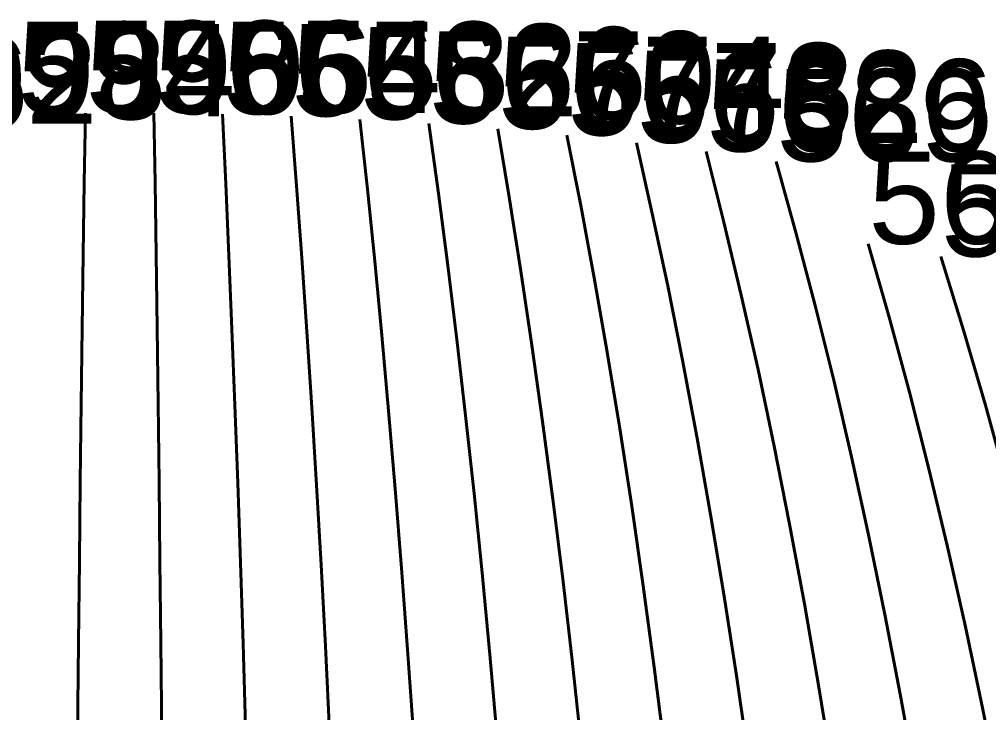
# Model space of a CAD drawing. Extents: x -25.3 to 28.3, y -25.5 to 26.5.
# Drawn here: x -1.09 to 9.4, y 19 to 26.51 of the extents above; entities that cross this region are included whole.
import ezdxf

# ---------------------------------------------------------------- set-up
doc = ezdxf.new("R2010")
doc.units = 0
doc.header["$MEASUREMENT"] = 0
doc.layers.add('Errors', color=12, linetype='CONTINUOUS')
doc.layers.add('UpperTendons', color=123, linetype='CONTINUOUS', lineweight=40)
doc.styles.get("Standard").update_dxf_attribs({"font": 'arial.ttf', "width": 40, "oblique": 50})

msp = doc.modelspace()

# ---------------------------------------------------------------- linework, layer by layer
at = {"layer": 'UpperTendons'}
for p, q in [((-0.38268, 24.74325, 25.03328), (-0.37094, 25.49696, 24.26535)), ((0.38268, 24.74325, 25.03328), (0.37094, 25.49696, 24.26535)), ((1.14822, 24.73154, 25.02144), (1.11303, 25.48563, 24.25457)), ((1.91427, 24.70809, 24.99772), (1.8557, 25.46292, 24.23296)), ((2.68118, 24.67282, 24.96203), (2.59938, 25.42876, 24.20045)), ((3.44928, 24.62562, 24.91428), (3.34443, 25.38302, 24.15692)), ((4.21891, 24.56633, 24.8543), (4.09125, 25.32556, 24.10223)), ((4.99038, 24.49477, 24.7819), (4.84021, 25.25616, 24.03619)), ((5.764, 24.4107, 24.69684), (5.59169, 25.1746, 23.95856)), ((6.54006, 24.31386, 24.59886), (6.34604, 25.08057, 23.86908)), ((7.31886, 24.20392, 24.48764), (7.1036, 24.97376, 23.76742)), ((-0.39406, 23.96641, 25.77781), (-0.38268, 24.74325, 25.03328)), ((0.39406, 23.96641, 25.77781), (0.38268, 24.74325, 25.03328)), ((1.18233, 23.95439, 25.76488), (1.14822, 24.73154, 25.02144)), ((1.97103, 23.93031, 25.73898), (1.91427, 24.70809, 24.99772)), ((2.76045, 23.8941, 25.70004), (2.68118, 24.67282, 24.96203)), ((3.55085, 23.84566, 25.64793), (3.44928, 24.62562, 24.91428)), ((4.34252, 23.78483, 25.5825), (4.21891, 24.56633, 24.8543)), ((5.1357, 23.71144, 25.50357), (4.99038, 24.49477, 24.7819)), ((5.93065, 23.62528, 25.41089), (5.764, 24.4107, 24.69684)), ((6.72759, 23.52609, 25.3042), (6.54006, 24.31386, 24.59886)), ((7.52674, 23.41357, 25.18319), (7.31886, 24.20392, 24.48764)), ((8.32828, 23.28741, 25.04748), (8.10063, 24.08055, 24.36282)), ((-0.40508, 23.16719, 26.49825), (-0.39406, 23.96641, 25.77781)), ((0.40508, 23.16719, 26.49825), (0.39406, 23.96641, 25.77781)), ((1.21534, 23.15491, 26.4842), (1.18233, 23.95439, 25.76488)), ((2.02595, 23.13032, 26.45607), (1.97103, 23.93031, 25.73898)), ((9.13237, 23.14722, 24.89671), (8.88561, 23.94334, 24.224)), ((2.83711, 23.09335, 26.41379), (2.76045, 23.8941, 25.70004)), ((3.64905, 23.0439, 26.35722), (3.55085, 23.84566, 25.64793)), ((4.46197, 22.98183, 26.28624), (4.34252, 23.78483, 25.5825)), ((5.27607, 22.90699, 26.20063), (5.1357, 23.71144, 25.50357)), ((6.09152, 22.81916, 26.10018), (5.93065, 23.62528, 25.41089)), ((6.90849, 22.71812, 25.98461), (6.72759, 23.52609, 25.3042)), ((7.72712, 22.60359, 25.85361), (7.52674, 23.41357, 25.18319)), ((8.54752, 22.47528, 25.70685), (8.32828, 23.28741, 25.04748)), ((-0.41571, 22.34632, 27.19391), (-0.40508, 23.16719, 26.49825)), ((0.41571, 22.34632, 27.19391), (0.40508, 23.16719, 26.49825)), ((1.24721, 22.33385, 27.17873), (1.21534, 23.15491, 26.4842)), ((2.07896, 22.30887, 27.14834), (2.02595, 23.13032, 26.45607)), ((2.9111, 22.27133, 27.10265), (2.83711, 23.09335, 26.41379)), ((9.36977, 22.33283, 25.54392), (9.13237, 23.14722, 24.89671)), ((3.74379, 22.22112, 27.04155), (3.64905, 23.0439, 26.35722)), ((4.57717, 22.15814, 26.96491), (4.46197, 22.98183, 26.28624)), ((5.41137, 22.08222, 26.87252), (5.27607, 22.90699, 26.20063)), ((6.24649, 21.99319, 26.76417), (6.09152, 22.81916, 26.10018)), ((7.08263, 21.89082, 26.6396), (6.90849, 22.71812, 25.98461)), ((7.91986, 21.77488, 26.4985), (7.72712, 22.60359, 25.85361)), ((8.75822, 21.64508, 26.34054), (8.54752, 22.47528, 25.70685)), ((-0.42596, 21.50458, 27.86416), (-0.41571, 22.34632, 27.19391)), ((0.42596, 21.50458, 27.86416), (0.41571, 22.34632, 27.19391)), ((1.27792, 21.49198, 27.84783), (1.24721, 22.33385, 27.17873)), ((2.13002, 21.46675, 27.81514), (2.07896, 22.30887, 27.14834)), ((2.98235, 21.42883, 27.766), (2.9111, 22.27133, 27.10265)), ((9.59772, 21.50112, 26.16535), (9.36977, 22.33283, 25.54392)), ((3.835, 21.37814, 27.70033), (3.74379, 22.22112, 27.04155)), ((4.68803, 21.31457, 27.61796), (4.57717, 22.15814, 26.96491)), ((5.5415, 21.23798, 27.51872), (5.41137, 22.08222, 26.87252)), ((6.39545, 21.14821, 27.4024), (6.24649, 21.99319, 26.76417)), ((7.2499, 21.04506, 27.26874), (7.08263, 21.89082, 26.6396)), ((8.10486, 20.92831, 27.11747), (7.91986, 21.77488, 26.4985)), ((8.96028, 20.79771, 26.94825), (8.75822, 21.64508, 26.34054)), ((-0.4358, 20.64275, 28.50837), (-0.42596, 21.50458, 27.86416)), ((0.4358, 20.64275, 28.50837), (0.42596, 21.50458, 27.86416)), ((1.30743, 20.63008, 28.49088), (1.27792, 21.49198, 27.84783)), ((2.17909, 20.60473, 28.45587), (2.13002, 21.46675, 27.81514)), ((3.0508, 20.56665, 28.40327), (2.98235, 21.42883, 27.766)), ((3.92259, 20.51575, 28.33298), (3.835, 21.37814, 27.70033)), ((4.79444, 20.45194, 28.24485), (4.68803, 21.31457, 27.61796)), ((5.66635, 20.37509, 28.13873), (5.5415, 21.23798, 27.51872)), ((6.53828, 20.28507, 28.0144), (6.39545, 21.14821, 27.4024)), ((7.41019, 20.18169, 27.87164), (7.2499, 21.04506, 27.26874)), ((8.282, 20.06477, 27.71017), (8.10486, 20.92831, 27.11747)), ((9.15361, 19.93409, 27.52969), (8.96028, 20.79771, 26.94825)), ((-0.44525, 19.76163, 29.12593), (-0.4358, 20.64275, 28.50837)), ((0.44525, 19.76163, 29.12593), (0.4358, 20.64275, 28.50837)), ((1.33571, 19.74898, 29.10728), (1.30743, 20.63008, 28.49088)), ((2.22611, 19.72365, 29.06995), (2.17909, 20.60473, 28.45587)), ((3.11639, 19.6856, 29.01388), (3.0508, 20.56665, 28.40327)), ((4.00648, 19.63478, 28.93896), (3.92259, 20.51575, 28.33298)), ((4.89633, 19.57108, 28.84508), (4.79444, 20.45194, 28.24485)), ((5.78583, 19.49441, 28.73208), (5.66635, 20.37509, 28.13873)), ((6.6749, 19.40463, 28.59976), (6.53828, 20.28507, 28.0144)), ((7.5634, 19.3016, 28.4479), (7.41019, 20.18169, 27.87164)), ((8.4512, 19.18514, 28.27627), (8.282, 20.06477, 27.71017)), ((9.33811, 19.05508, 28.08458), (9.15361, 19.93409, 27.52969)), ((-0.45559, 18.73881, 29.79412), (-0.44525, 19.76163, 29.12593)), ((0.45559, 18.73881, 29.79412), (0.44525, 19.76163, 29.12593)), ((1.36734, 18.69377, 29.79452), (1.33571, 19.74898, 29.10728)), ((2.28167, 18.60364, 29.79494), (2.22611, 19.72365, 29.06995)), ((3.20035, 18.46682, 29.79555), (3.11639, 19.6856, 29.01388)), ((4.12507, 18.28195, 29.79587), (4.00648, 19.63478, 28.93896)), ((5.05755, 18.04706, 29.79538), (4.89633, 19.57108, 28.84508)), ((5.89986, 18.59677, 29.29833), (5.78583, 19.49441, 28.73208)), ((6.8052, 18.50774, 29.15807), (6.6749, 19.40463, 28.59976)), ((7.70944, 18.40563, 28.9972), (7.5634, 19.3016, 28.4479)), ((8.61236, 18.29029, 28.81549), (8.4512, 19.18514, 28.27627)), ((9.51371, 18.16157, 28.6127), (9.33811, 19.05508, 28.08458))]:
    msp.add_line(p, q, dxfattribs=at)

# ---------------------------------------------------------------- texts
at = {"layer": 'Errors'}
for s, p in [('5998', (-2.59938, 25.42876, 24.20045)), ('5994', (-1.8557, 25.46292, 24.23296)), ('5990', (-1.11303, 25.48563, 24.25457)), ('5986', (-0.37094, 25.49696, 24.26535)), ('5654', (0.37094, 25.49696, 24.26535)), ('5658', (1.11303, 25.48563, 24.25457)), ('5662', (1.8557, 25.46292, 24.23296)), ('5666', (2.59938, 25.42876, 24.20045)), ('6006', (-4.09125, 25.32556, 24.10223)), ('6002', (-3.34443, 25.38302, 24.15692)), ('5670', (3.34443, 25.38302, 24.15692)), ('5674', (4.09125, 25.32556, 24.10223)), ('5678', (4.84021, 25.25616, 24.03619)), ('5682', (5.59169, 25.1746, 23.95856)), ('5686', (6.34604, 25.08057, 23.86908)), ('5690', (7.1036, 24.97376, 23.76742)), ('5693', (8.10063, 24.08055, 24.36282)), ('5696', (8.88561, 23.94334, 24.224))]:
    msp.add_text(s, height=1, dxfattribs=at).set_placement(p)

doc.saveas('drawing.dxf')
